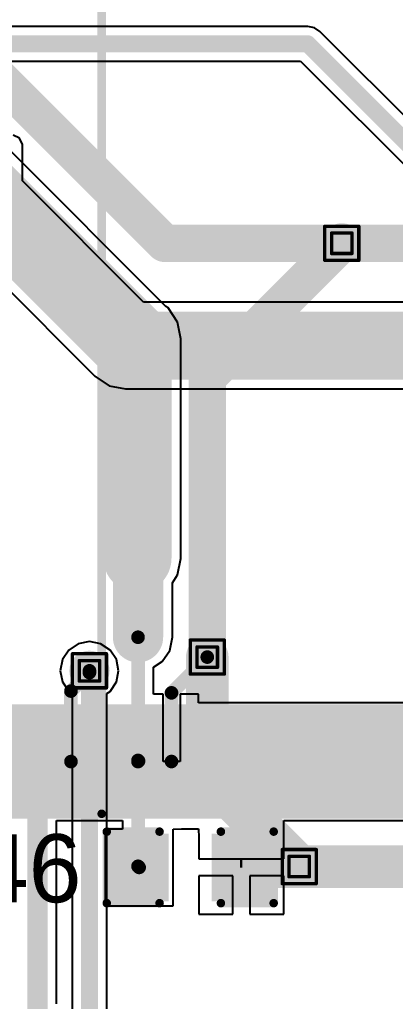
# Model space of a CAD drawing. Header units: inches. Extents: x -0.3 to 9.9, y -0.4 to 5.
# Drawn here: x 2.754 to 2.974, y 0.85 to 1.426 of the extents above; entities that cross this region are included whole.
import ezdxf

# ---------------------------------------------------------------- set-up
doc = ezdxf.new("R2010")
doc.units = ezdxf.units.IN
doc.header["$MEASUREMENT"] = 0
for name, color, linetype in [('Bottom Layer', 5, 'Continuous'), ('Bottom Solder', 6, 'Continuous'), ('Drill Drawing', 1, 'Continuous'), ('Top Layer', 1, 'Continuous'), ('Top Overlay', 2, 'Continuous'), ('Top Paste', 8, 'Continuous'), ('Top Solder', 216, 'Continuous'), ('Via Holes', 16, 'Continuous')]:
    doc.layers.add(name, color=color, linetype=linetype)
doc.styles.add('Arial', font='', dxfattribs={"height": 0.2})
doc.styles.get('Arial').set_extended_font_data('Arial')

# ---------------------------------------------------------------- blocks, each defined once
blk = doc.blocks.new('OLED_0_96________2C_12')
at = {"layer": 'Top Overlay', "const_width": 0.005}
for points in [[(0.539, -1.036), (0.539, 0.062)], [(-0.539, -1.036), (0.539, -1.036)]]:
    blk.add_lwpolyline(points, dxfattribs=at)
at = {"layer": 'Top Overlay', "const_width": 0.0025}
blk.add_lwpolyline([(0.53775, -1.036, 1), (0.54025, -1.036, 1)], format="xyb", close=True, dxfattribs=at)
blk.add_lwpolyline([(0.53775, -1.036, 1), (0.54025, -1.036, 1)], format="xyb", close=True, dxfattribs=at)
blk = doc.blocks.new('TQFP_100_14_14__49')
at = {"layer": 'Top Layer'}
for points in [[(0.02559, 0.33268), (0.02559, 0.27362), (0.01378, 0.27362), (0.01378, 0.33268)], [(0.04528, 0.33268), (0.04528, 0.27362), (0.03346, 0.27362), (0.03346, 0.33268)], [(0.06496, 0.33268), (0.06496, 0.27362), (0.05315, 0.27362), (0.05315, 0.33268)], [(0.08465, 0.33268), (0.08465, 0.27362), (0.07283, 0.27362), (0.07283, 0.33268)], [(0.10433, 0.33268), (0.10433, 0.27362), (0.09252, 0.27362), (0.09252, 0.33268)], [(0.12402, 0.33268), (0.12402, 0.27362), (0.1122, 0.27362), (0.1122, 0.33268)], [(0.1437, 0.33268), (0.1437, 0.27362), (0.13189, 0.27362), (0.13189, 0.33268)], [(0.16339, 0.33268), (0.16339, 0.27362), (0.15157, 0.27362), (0.15157, 0.33268)], [(0.18307, 0.33268), (0.18307, 0.27362), (0.17126, 0.27362), (0.17126, 0.33268)], [(0.20276, 0.33268), (0.20276, 0.27362), (0.19094, 0.27362), (0.19094, 0.33268)], [(0.22244, 0.33268), (0.22244, 0.27362), (0.21063, 0.27362), (0.21063, 0.33268)]]:
    blk.add_hatch(color=1, dxfattribs=at).paths.add_polyline_path(points)
at = {"layer": 'Top Paste'}
for points in [[(0.02559, 0.33268), (0.02559, 0.27362), (0.01378, 0.27362), (0.01378, 0.33268)], [(0.04528, 0.33268), (0.04528, 0.27362), (0.03346, 0.27362), (0.03346, 0.33268)], [(0.06496, 0.33268), (0.06496, 0.27362), (0.05315, 0.27362), (0.05315, 0.33268)], [(0.08465, 0.33268), (0.08465, 0.27362), (0.07283, 0.27362), (0.07283, 0.33268)], [(0.10433, 0.33268), (0.10433, 0.27362), (0.09252, 0.27362), (0.09252, 0.33268)], [(0.12402, 0.33268), (0.12402, 0.27362), (0.1122, 0.27362), (0.1122, 0.33268)], [(0.1437, 0.33268), (0.1437, 0.27362), (0.13189, 0.27362), (0.13189, 0.33268)], [(0.16339, 0.33268), (0.16339, 0.27362), (0.15157, 0.27362), (0.15157, 0.33268)], [(0.18307, 0.33268), (0.18307, 0.27362), (0.17126, 0.27362), (0.17126, 0.33268)], [(0.20276, 0.33268), (0.20276, 0.27362), (0.19094, 0.27362), (0.19094, 0.33268)], [(0.22244, 0.33268), (0.22244, 0.27362), (0.21063, 0.27362), (0.21063, 0.33268)]]:
    blk.add_hatch(color=8, dxfattribs=at).paths.add_polyline_path(points)
at = {"layer": 'Top Solder'}
for points in [[(0.00991, 0.33668), (0.00991, 0.26962), (-0.00991, 0.26962), (-0.00991, 0.33668)], [(0.02959, 0.33668), (0.02959, 0.26962), (0.00978, 0.26962), (0.00978, 0.33668)], [(0.04928, 0.33668), (0.04928, 0.26962), (0.02946, 0.26962), (0.02946, 0.33668)], [(0.06896, 0.33668), (0.06896, 0.26962), (0.04915, 0.26962), (0.04915, 0.33668)], [(0.08865, 0.33668), (0.08865, 0.26962), (0.06883, 0.26962), (0.06883, 0.33668)], [(0.10833, 0.33668), (0.10833, 0.26962), (0.08852, 0.26962), (0.08852, 0.33668)], [(0.12802, 0.33668), (0.12802, 0.26962), (0.1082, 0.26962), (0.1082, 0.33668)], [(0.1477, 0.33668), (0.1477, 0.26962), (0.12789, 0.26962), (0.12789, 0.33668)], [(0.16739, 0.33668), (0.16739, 0.26962), (0.14757, 0.26962), (0.14757, 0.33668)], [(0.18707, 0.33668), (0.18707, 0.26962), (0.16726, 0.26962), (0.16726, 0.33668)], [(0.20676, 0.33668), (0.20676, 0.26962), (0.18694, 0.26962), (0.18694, 0.33668)], [(0.22644, 0.33668), (0.22644, 0.26962), (0.20663, 0.26962), (0.20663, 0.33668)], [(0.24613, 0.33668), (0.24613, 0.26962), (0.22631, 0.26962), (0.22631, 0.33668)]]:
    blk.add_hatch(color=216, dxfattribs=at).paths.add_polyline_path(points)
blk = doc.blocks.new('C___0603_174')
at = {"layer": 'Top Layer'}
for points in [[(-0.015, 0.0175), (-0.015, -0.0175), (-0.045, -0.0175), (-0.045, 0.0175)], [(0.045, 0.0175), (0.045, -0.0175), (0.015, -0.0175), (0.015, 0.0175)]]:
    blk.add_hatch(color=1, dxfattribs=at).paths.add_polyline_path(points)
at = {"layer": 'Top Paste'}
for points in [[(-0.015, 0.0175), (-0.015, -0.0175), (-0.045, -0.0175), (-0.045, 0.0175)], [(0.045, 0.0175), (0.045, -0.0175), (0.015, -0.0175), (0.015, 0.0175)]]:
    blk.add_hatch(color=8, dxfattribs=at).paths.add_polyline_path(points)
at = {"layer": 'Top Solder'}
for points in [[(-0.01264, 0.01986), (-0.01264, -0.01986), (-0.04736, -0.01986), (-0.04736, 0.01986)], [(0.04736, 0.01986), (0.04736, -0.01986), (0.01264, -0.01986), (0.01264, 0.01986)]]:
    blk.add_hatch(color=216, dxfattribs=at).paths.add_polyline_path(points)
at = {"layer": 'Top Overlay', "const_width": 0.005}
for points in [[(-0.049, 0.021), (-0.018, 0.021)], [(-0.049, -0.021), (-0.049, 0.021)], [(0.018, 0.021), (0.049, 0.021)], [(0.049, -0.021), (0.049, 0.021)], [(-0.049, -0.021), (-0.018, -0.021)], [(0.018, -0.021), (0.049, -0.021)]]:
    blk.add_lwpolyline(points, dxfattribs=at)
at = {"layer": 'Top Overlay', "const_width": 0.0025}
for points in [[(-0.05025, 0.021, 1), (-0.04775, 0.021, 1)], [(-0.05025, 0.021, 1), (-0.04775, 0.021, 1)], [(-0.01925, 0.021, 1), (-0.01675, 0.021, 1)], [(0.01675, 0.021, 1), (0.01925, 0.021, 1)], [(0.04775, 0.021, 1), (0.05025, 0.021, 1)], [(0.04775, 0.021, 1), (0.05025, 0.021, 1)], [(-0.05025, -0.021, 1), (-0.04775, -0.021, 1)], [(-0.05025, -0.021, 1), (-0.04775, -0.021, 1)], [(-0.01925, -0.021, 1), (-0.01675, -0.021, 1)], [(0.01675, -0.021, 1), (0.01925, -0.021, 1)], [(0.04775, -0.021, 1), (0.05025, -0.021, 1)], [(0.04775, -0.021, 1), (0.05025, -0.021, 1)]]:
    blk.add_lwpolyline(points, format="xyb", close=True, dxfattribs=at)

msp = doc.modelspace()

# ---------------------------------------------------------------- hatches: boundary and pattern name
at = {"layer": 'Bottom Layer'}
h = msp.add_hatch(color=5, dxfattribs=at)
edge = h.paths.add_edge_path()
edge.add_arc((2.943, 1.295), 0.01181, 0, 360)
h = msp.add_hatch(color=5, dxfattribs=at)
edge = h.paths.add_edge_path()
edge.add_arc((2.864, 1.052), 0.01181, 0, 360)
h = msp.add_hatch(color=5, dxfattribs=at)
edge = h.paths.add_edge_path()
edge.add_arc((2.79482, 1.04395), 0.01181, 0, 360)
h = msp.add_hatch(color=5, dxfattribs=at)
edge = h.paths.add_edge_path()
edge.add_arc((2.918, 0.929), 0.01181, 0, 360)
at = {"layer": 'Bottom Solder'}
h = msp.add_hatch(color=6, dxfattribs=at)
edge = h.paths.add_edge_path()
edge.add_arc((2.943, 1.295), 0.00591, 0, 360)
h = msp.add_hatch(color=6, dxfattribs=at)
edge = h.paths.add_edge_path()
edge.add_arc((2.864, 1.052), 0.00591, 0, 360)
h = msp.add_hatch(color=6, dxfattribs=at)
edge = h.paths.add_edge_path()
edge.add_arc((2.79482, 1.04395), 0.00591, 0, 360)
h = msp.add_hatch(color=6, dxfattribs=at)
edge = h.paths.add_edge_path()
edge.add_arc((2.918, 0.929), 0.00591, 0, 360)
at = {"layer": 'Top Layer'}
h = msp.add_hatch(color=1, dxfattribs=at)
edge = h.paths.add_edge_path()
edge.add_arc((2.943, 1.295), 0.01181, 0, 360)
h = msp.add_hatch(color=1, dxfattribs=at)
edge = h.paths.add_edge_path()
edge.add_arc((2.864, 1.052), 0.01181, 0, 360)
h = msp.add_hatch(color=1, dxfattribs=at)
edge = h.paths.add_edge_path()
edge.add_arc((2.79482, 1.04395), 0.01181, 0, 360)
h = msp.add_hatch(color=1, dxfattribs=at)
edge = h.paths.add_edge_path()
edge.add_arc((2.918, 0.929), 0.01181, 0, 360)
at = {"layer": 'Top Solder'}
h = msp.add_hatch(color=216, dxfattribs=at)
edge = h.paths.add_edge_path()
edge.add_arc((2.943, 1.295), 0.00591, 0, 360)
h = msp.add_hatch(color=216, dxfattribs=at)
edge = h.paths.add_edge_path()
edge.add_arc((2.864, 1.052), 0.00591, 0, 360)
h = msp.add_hatch(color=216, dxfattribs=at)
edge = h.paths.add_edge_path()
edge.add_arc((2.79482, 1.04395), 0.00591, 0, 360)
h = msp.add_hatch(color=216, dxfattribs=at)
edge = h.paths.add_edge_path()
edge.add_arc((2.918, 0.929), 0.00591, 0, 360)
at = {"layer": 'Via Holes'}
h = msp.add_hatch(color=7, dxfattribs=at)
edge = h.paths.add_edge_path()
edge.add_arc((2.943, 1.295), 0.00591, 0, 360)
h = msp.add_hatch(color=7, dxfattribs=at)
edge = h.paths.add_edge_path()
edge.add_arc((2.864, 1.052), 0.00591, 0, 360)
h = msp.add_hatch(color=7, dxfattribs=at)
edge = h.paths.add_edge_path()
edge.add_arc((2.79482, 1.04395), 0.00591, 0, 360)
h = msp.add_hatch(color=7, dxfattribs=at)
edge = h.paths.add_edge_path()
edge.add_arc((2.918, 0.929), 0.00591, 0, 360)

# ---------------------------------------------------------------- linework, layer by layer
at = {"layer": 'Bottom Layer'}
for p, q in [((2.75383, 1.35683), (2.75, 1.35841)), ((2.75541, 1.353), (2.75383, 1.35683)), ((2.75541, 1.33239), (2.75541, 1.353)), ((2.75549, 1.332), (2.75541, 1.33239)), ((2.75542, 1.33163), (2.75549, 1.332)), ((2.82661, 1.26044), (2.75542, 1.33163)), ((2.74042, 1.27454), (2.79803, 1.21692)), ((3.20882, 1.26044), (2.82661, 1.26044)), ((2.79803, 1.21692), (2.8063, 1.2114)), ((2.8063, 1.2114), (2.81605, 1.20946)), ((2.81605, 1.20946), (3.20882, 1.20946)), ((2.79482, 1.06109), (2.78826, 1.05978)), ((2.80138, 1.05978), (2.79482, 1.06109)), ((2.7827, 1.05607), (2.77899, 1.05051)), ((2.78826, 1.05978), (2.7827, 1.05607)), ((2.80694, 1.05607), (2.80138, 1.05978)), ((2.81066, 1.05051), (2.80694, 1.05607)), ((2.77899, 1.05051), (2.77768, 1.04395)), ((2.81196, 1.04395), (2.81066, 1.05051)), ((2.77768, 1.04395), (2.77899, 1.03739)), ((2.81066, 1.03739), (2.81196, 1.04395)), ((2.77899, 1.03739), (2.7827, 1.03183)), ((2.80694, 1.03183), (2.81066, 1.03739)), ((2.7827, 1.03183), (2.78463, 1.03054)), ((2.78463, 1.03054), (2.78463, 0.79018)), ((2.80502, 1.03054), (2.80694, 1.03183)), ((2.80502, 0.7944), (2.80502, 1.03054))]:
    msp.add_line(p, q, dxfattribs=at)
for points, const_width in [([(2.739, 1.395), (2.839, 1.295)], 0.022), ([(2.73, 1.321), (2.81605, 1.23495)], 0.04), ([(2.839, 1.295), (2.943, 1.295)], 0.022), ([(2.94482, 1.29495), (3.22482, 1.29495)], 0.022), ([(2.81605, 1.23495), (3.20882, 1.23495)], 0.04), ([(2.864, 0.983), (2.864, 1.052)], 0.025), ([(2.79482, 0.79018), (2.79482, 1.04395)], 0.01), ([(2.864, 0.983), (2.918, 0.929)], 0.025), ([(2.918, 0.929), (3.075, 0.929)], 0.025)]:
    msp.add_lwpolyline(points, dxfattribs=dict(at, const_width=const_width))
for points, const_width in [([(2.8335, 1.295, 1), (2.8445, 1.295, 1)], 0.011), ([(2.8335, 1.295, 1), (2.8445, 1.295, 1)], 0.011), ([(2.9375, 1.295, 1), (2.9485, 1.295, 1)], 0.011), ([(2.93932, 1.29495, 1), (2.95032, 1.29495, 1)], 0.011), ([(2.80605, 1.23495, 1), (2.82605, 1.23495, 1)], 0.02), ([(2.80605, 1.23495, 1), (2.82605, 1.23495, 1)], 0.02), ([(2.85775, 1.052, 1), (2.87025, 1.052, 1)], 0.0125), ([(2.79232, 1.04395, 1), (2.79732, 1.04395, 1)], 0.005), ([(2.85775, 0.983, 1), (2.87025, 0.983, 1)], 0.0125), ([(2.85775, 0.983, 1), (2.87025, 0.983, 1)], 0.0125), ([(2.91175, 0.929, 1), (2.92425, 0.929, 1)], 0.0125), ([(2.91175, 0.929, 1), (2.92425, 0.929, 1)], 0.0125)]:
    msp.add_lwpolyline(points, format="xyb", close=True, dxfattribs=dict(at, const_width=const_width))
at = {"layer": 'Drill Drawing', "const_width": 0.002}
for points in [[(2.933, 1.305), (2.953, 1.305)], [(2.933, 1.285), (2.933, 1.305)], [(2.953, 1.285), (2.953, 1.305)], [(2.937, 1.301), (2.949, 1.301)], [(2.937, 1.289), (2.937, 1.301)], [(2.949, 1.289), (2.949, 1.301)], [(2.933, 1.285), (2.953, 1.285)], [(2.937, 1.289), (2.949, 1.289)], [(2.854, 1.062), (2.874, 1.062)], [(2.854, 1.042), (2.854, 1.062)], [(2.874, 1.042), (2.874, 1.062)], [(2.858, 1.058), (2.87, 1.058)], [(2.858, 1.046), (2.858, 1.058)], [(2.87, 1.046), (2.87, 1.058)], [(2.78482, 1.05395), (2.80482, 1.05395)], [(2.78482, 1.03395), (2.78482, 1.05395)], [(2.78882, 1.04995), (2.80082, 1.04995)], [(2.78882, 1.03795), (2.78882, 1.04995)], [(2.80082, 1.03795), (2.80082, 1.04995)], [(2.80482, 1.03395), (2.80482, 1.05395)], [(2.858, 1.046), (2.87, 1.046)], [(2.78882, 1.03795), (2.80082, 1.03795)], [(2.854, 1.042), (2.874, 1.042)], [(2.78482, 1.03395), (2.80482, 1.03395)], [(2.908, 0.939), (2.928, 0.939)], [(2.908, 0.919), (2.908, 0.939)], [(2.928, 0.919), (2.928, 0.939)], [(2.912, 0.935), (2.924, 0.935)], [(2.912, 0.923), (2.912, 0.935)], [(2.924, 0.923), (2.924, 0.935)], [(2.912, 0.923), (2.924, 0.923)], [(2.908, 0.919), (2.928, 0.919)]]:
    msp.add_lwpolyline(points, dxfattribs=at)
at = {"layer": 'Drill Drawing', "const_width": 0.001}
for points in [[(2.9325, 1.305, 1), (2.9335, 1.305, 1)], [(2.9325, 1.305, 1), (2.9335, 1.305, 1)], [(2.9525, 1.305, 1), (2.9535, 1.305, 1)], [(2.9525, 1.305, 1), (2.9535, 1.305, 1)], [(2.9365, 1.301, 1), (2.9375, 1.301, 1)], [(2.9365, 1.301, 1), (2.9375, 1.301, 1)], [(2.9485, 1.301, 1), (2.9495, 1.301, 1)], [(2.9485, 1.301, 1), (2.9495, 1.301, 1)], [(2.9325, 1.285, 1), (2.9335, 1.285, 1)], [(2.9325, 1.285, 1), (2.9335, 1.285, 1)], [(2.9365, 1.289, 1), (2.9375, 1.289, 1)], [(2.9365, 1.289, 1), (2.9375, 1.289, 1)], [(2.9485, 1.289, 1), (2.9495, 1.289, 1)], [(2.9485, 1.289, 1), (2.9495, 1.289, 1)], [(2.9525, 1.285, 1), (2.9535, 1.285, 1)], [(2.9525, 1.285, 1), (2.9535, 1.285, 1)], [(2.8535, 1.062, 1), (2.8545, 1.062, 1)], [(2.8535, 1.062, 1), (2.8545, 1.062, 1)], [(2.8735, 1.062, 1), (2.8745, 1.062, 1)], [(2.8735, 1.062, 1), (2.8745, 1.062, 1)], [(2.8575, 1.058, 1), (2.8585, 1.058, 1)], [(2.8575, 1.058, 1), (2.8585, 1.058, 1)], [(2.8695, 1.058, 1), (2.8705, 1.058, 1)], [(2.8695, 1.058, 1), (2.8705, 1.058, 1)], [(2.78432, 1.05395, 1), (2.78532, 1.05395, 1)], [(2.78432, 1.05395, 1), (2.78532, 1.05395, 1)], [(2.78832, 1.04995, 1), (2.78932, 1.04995, 1)], [(2.78832, 1.04995, 1), (2.78932, 1.04995, 1)], [(2.80032, 1.04995, 1), (2.80132, 1.04995, 1)], [(2.80032, 1.04995, 1), (2.80132, 1.04995, 1)], [(2.80432, 1.05395, 1), (2.80532, 1.05395, 1)], [(2.80432, 1.05395, 1), (2.80532, 1.05395, 1)], [(2.8575, 1.046, 1), (2.8585, 1.046, 1)], [(2.8575, 1.046, 1), (2.8585, 1.046, 1)], [(2.8695, 1.046, 1), (2.8705, 1.046, 1)], [(2.8695, 1.046, 1), (2.8705, 1.046, 1)], [(2.78832, 1.03795, 1), (2.78932, 1.03795, 1)], [(2.78832, 1.03795, 1), (2.78932, 1.03795, 1)], [(2.80032, 1.03795, 1), (2.80132, 1.03795, 1)], [(2.80032, 1.03795, 1), (2.80132, 1.03795, 1)], [(2.8535, 1.042, 1), (2.8545, 1.042, 1)], [(2.8535, 1.042, 1), (2.8545, 1.042, 1)], [(2.8735, 1.042, 1), (2.8745, 1.042, 1)], [(2.8735, 1.042, 1), (2.8745, 1.042, 1)], [(2.78432, 1.03395, 1), (2.78532, 1.03395, 1)], [(2.78432, 1.03395, 1), (2.78532, 1.03395, 1)], [(2.80432, 1.03395, 1), (2.80532, 1.03395, 1)], [(2.80432, 1.03395, 1), (2.80532, 1.03395, 1)], [(2.9075, 0.939, 1), (2.9085, 0.939, 1)], [(2.9075, 0.939, 1), (2.9085, 0.939, 1)], [(2.9275, 0.939, 1), (2.9285, 0.939, 1)], [(2.9275, 0.939, 1), (2.9285, 0.939, 1)], [(2.9115, 0.935, 1), (2.9125, 0.935, 1)], [(2.9115, 0.935, 1), (2.9125, 0.935, 1)], [(2.9235, 0.935, 1), (2.9245, 0.935, 1)], [(2.9235, 0.935, 1), (2.9245, 0.935, 1)], [(2.9115, 0.923, 1), (2.9125, 0.923, 1)], [(2.9115, 0.923, 1), (2.9125, 0.923, 1)], [(2.9235, 0.923, 1), (2.9245, 0.923, 1)], [(2.9235, 0.923, 1), (2.9245, 0.923, 1)], [(2.9075, 0.919, 1), (2.9085, 0.919, 1)], [(2.9075, 0.919, 1), (2.9085, 0.919, 1)], [(2.9275, 0.919, 1), (2.9285, 0.919, 1)], [(2.9275, 0.919, 1), (2.9285, 0.919, 1)]]:
    msp.add_lwpolyline(points, format="xyb", close=True, dxfattribs=at)
at = {"layer": 'Top Layer'}
for p, q in [((2.92297, 1.42237), (2.73386, 1.42237)), ((2.92687, 1.42159), (2.92297, 1.42237)), ((2.93018, 1.41938), (2.92687, 1.42159)), ((3.24444, 1.10512), (2.93018, 1.41938)), ((2.7122, 1.40197), (2.91875, 1.40197)), ((2.91875, 1.40197), (3.2281, 1.09263)), ((2.83966, 1.25794), (2.7478, 1.3498)), ((2.84102, 1.25702), (2.83966, 1.25794)), ((2.84655, 1.24875), (2.84102, 1.25702)), ((2.84849, 1.239), (2.84655, 1.24875)), ((2.84849, 1.11), (2.84849, 1.239)), ((2.84655, 1.10025), (2.84849, 1.11)), ((2.84349, 1.09567), (2.84655, 1.10025)), ((2.84349, 1.06366), (2.84349, 1.09567)), ((2.84196, 1.05595), (2.84349, 1.06366)), ((2.83759, 1.04941), (2.84196, 1.05595)), ((2.83252, 1.04602), (2.83759, 1.04941)), ((2.83252, 1.03018), (2.83252, 1.04602)), ((2.83803, 1.03018), (2.83252, 1.03018)), ((2.83803, 0.99065), (2.83803, 1.03018)), ((2.85893, 1.03018), (2.84803, 1.03018)), ((2.84803, 1.03018), (2.84803, 0.99065)), ((2.85893, 1.02518), (2.85893, 1.03018)), ((3.01, 1.02518), (2.85893, 1.02518)), ((2.84803, 0.99065), (2.83803, 0.99065)), ((2.7755, 0.84836), (2.7755, 0.95612)), ((2.7755, 0.95612), (2.81417, 0.95612)), ((2.81417, 0.95612), (2.81417, 0.951)), ((2.909, 0.956), (2.91395, 0.95612)), ((2.909, 0.9335), (2.909, 0.956)), ((2.91395, 0.95612), (3.092, 0.95612)), ((2.81417, 0.951), (2.804, 0.951)), ((2.804, 0.951), (2.804, 0.906)), ((2.844, 0.951), (2.84895, 0.95112)), ((2.844, 0.906), (2.844, 0.951)), ((2.84895, 0.95112), (2.85893, 0.95112)), ((2.85893, 0.95112), (2.859, 0.94615)), ((2.859, 0.94615), (2.859, 0.9335)), ((2.859, 0.9335), (2.884, 0.9335)), ((2.884, 0.9335), (2.884, 0.9285)), ((2.884, 0.9285), (2.884, 0.9335)), ((2.884, 0.9335), (2.909, 0.9335)), ((2.884, 0.9285), (2.884, 0.9285)), ((2.879, 0.9235), (2.859, 0.9235)), ((2.859, 0.9235), (2.859, 0.901)), ((2.879, 0.901), (2.879, 0.9235)), ((2.909, 0.9235), (2.889, 0.9235)), ((2.889, 0.9235), (2.889, 0.901)), ((2.909, 0.901), (2.909, 0.9235)), ((2.804, 0.906), (2.844, 0.906)), ((2.859, 0.901), (2.879, 0.901)), ((2.889, 0.901), (2.909, 0.901))]:
    msp.add_line(p, q, dxfattribs=at)
for points, const_width in [([(2.67767, 1.41217), (2.92297, 1.41217)], 0.01), ([(2.92297, 1.41217), (3.23829, 1.09685)], 0.01), ([(2.73, 1.332), (2.823, 1.239)], 0.03937), ([(2.864, 1.216), (2.943, 1.295)], 0.022), ([(2.823, 1.11), (2.823, 1.239)], 0.04), ([(2.864, 1.052), (2.864, 1.216)], 0.022), ([(2.821, 1.11), (2.82334, 1.10766)], 0.02953), ([(2.82334, 1.06366), (2.82334, 1.10766)], 0.02953), ([(2.82334, 0.99131), (2.82334, 1.06366)], 0.008), ([(2.843, 1.031), (2.864, 1.052)], 0.008), ([(2.78397, 1.03205), (2.79482, 1.0429)], 0.008), ([(2.79482, 1.0429), (2.79482, 1.04395)], 0.008), ([(2.78397, 0.99065), (2.78397, 1.03205)], 0.008), ([(2.843, 0.99068), (2.843, 1.031)], 0.008), ([(2.76429, 0.84371), (2.76429, 0.99065)], 0.012), ([(2.82334, 0.99131), (2.82367, 0.99098)], 0.01), ([(2.82334, 0.99065), (2.82367, 0.99098)], 0.008), ([(2.82334, 0.92916), (2.82334, 0.99065)], 0.008), ([(2.884, 0.9285), (2.8845, 0.929)], 0.025), ([(2.8845, 0.929), (2.918, 0.929)], 0.025), ([(2.82334, 0.92916), (2.824, 0.9285)], 0.008)]:
    msp.add_lwpolyline(points, dxfattribs=dict(at, const_width=const_width))
for points, const_width in [([(2.92047, 1.41217, 1), (2.92547, 1.41217, 1)], 0.005), ([(2.92047, 1.41217, 1), (2.92547, 1.41217, 1)], 0.005), ([(2.9375, 1.295, 1), (2.9485, 1.295, 1)], 0.011), ([(2.813, 1.239, 1), (2.833, 1.239, 1)], 0.02), ([(2.81316, 1.239, 1), (2.83284, 1.239, 1)], 0.01969), ([(2.8585, 1.216, 1), (2.8695, 1.216, 1)], 0.011), ([(2.8585, 1.216, 1), (2.8695, 1.216, 1)], 0.011), ([(2.813, 1.11, 1), (2.833, 1.11, 1)], 0.02), ([(2.81362, 1.11, 1), (2.82838, 1.11, 1)], 0.01476), ([(2.81596, 1.10766, 1), (2.83072, 1.10766, 1)], 0.01476), ([(2.81596, 1.10766, 1), (2.83072, 1.10766, 1)], 0.01476), ([(2.81596, 1.06366, 1), (2.83072, 1.06366, 1)], 0.01476), ([(2.82134, 1.06366, 1), (2.82534, 1.06366, 1)], 0.004), ([(2.8585, 1.052, 1), (2.8695, 1.052, 1)], 0.011), ([(2.862, 1.052, 1), (2.866, 1.052, 1)], 0.004), ([(2.79282, 1.04395, 1), (2.79682, 1.04395, 1)], 0.004), ([(2.79282, 1.0429, 1), (2.79682, 1.0429, 1)], 0.004), ([(2.79282, 1.0429, 1), (2.79682, 1.0429, 1)], 0.004), ([(2.78197, 1.03205, 1), (2.78597, 1.03205, 1)], 0.004), ([(2.78197, 1.03205, 1), (2.78597, 1.03205, 1)], 0.004), ([(2.841, 1.031, 1), (2.845, 1.031, 1)], 0.004), ([(2.841, 1.031, 1), (2.845, 1.031, 1)], 0.004), ([(2.76129, 0.99065, 1), (2.76729, 0.99065, 1)], 0.006), ([(2.78197, 0.99065, 1), (2.78597, 0.99065, 1)], 0.004), ([(2.82084, 0.99131, 1), (2.82584, 0.99131, 1)], 0.005), ([(2.82117, 0.99098, 1), (2.82617, 0.99098, 1)], 0.005), ([(2.82134, 0.99131, 1), (2.82534, 0.99131, 1)], 0.004), ([(2.82134, 0.99065, 1), (2.82534, 0.99065, 1)], 0.004), ([(2.82134, 0.99065, 1), (2.82534, 0.99065, 1)], 0.004), ([(2.82167, 0.99098, 1), (2.82567, 0.99098, 1)], 0.004), ([(2.841, 0.99068, 1), (2.845, 0.99068, 1)], 0.004), ([(2.87775, 0.9285, 1), (2.89025, 0.9285, 1)], 0.0125), ([(2.87825, 0.929, 1), (2.89075, 0.929, 1)], 0.0125), ([(2.87825, 0.929, 1), (2.89075, 0.929, 1)], 0.0125), ([(2.91175, 0.929, 1), (2.92425, 0.929, 1)], 0.0125), ([(2.82134, 0.92916, 1), (2.82534, 0.92916, 1)], 0.004), ([(2.82134, 0.92916, 1), (2.82534, 0.92916, 1)], 0.004), ([(2.822, 0.9285, 1), (2.826, 0.9285, 1)], 0.004)]:
    msp.add_lwpolyline(points, format="xyb", close=True, dxfattribs=dict(at, const_width=const_width))

# ---------------------------------------------------------------- block references
for name, p in [('OLED_0_96________2C_12', (2.263, 1.996)), ('C___0603_174', (2.854, 0.9285))]:
    msp.add_blockref(name, p)
at = {"rotation": 180}
msp.add_blockref('TQFP_100_14_14__49', (2.98082, 1.2938), dxfattribs=at)

# ---------------------------------------------------------------- texts
at = {"layer": 'Top Overlay', "style": 'Arial'}
msp.add_text('C46', height=0.04, dxfattribs=at).set_placement((2.68768, 0.90801))

doc.saveas('drawing.dxf')
